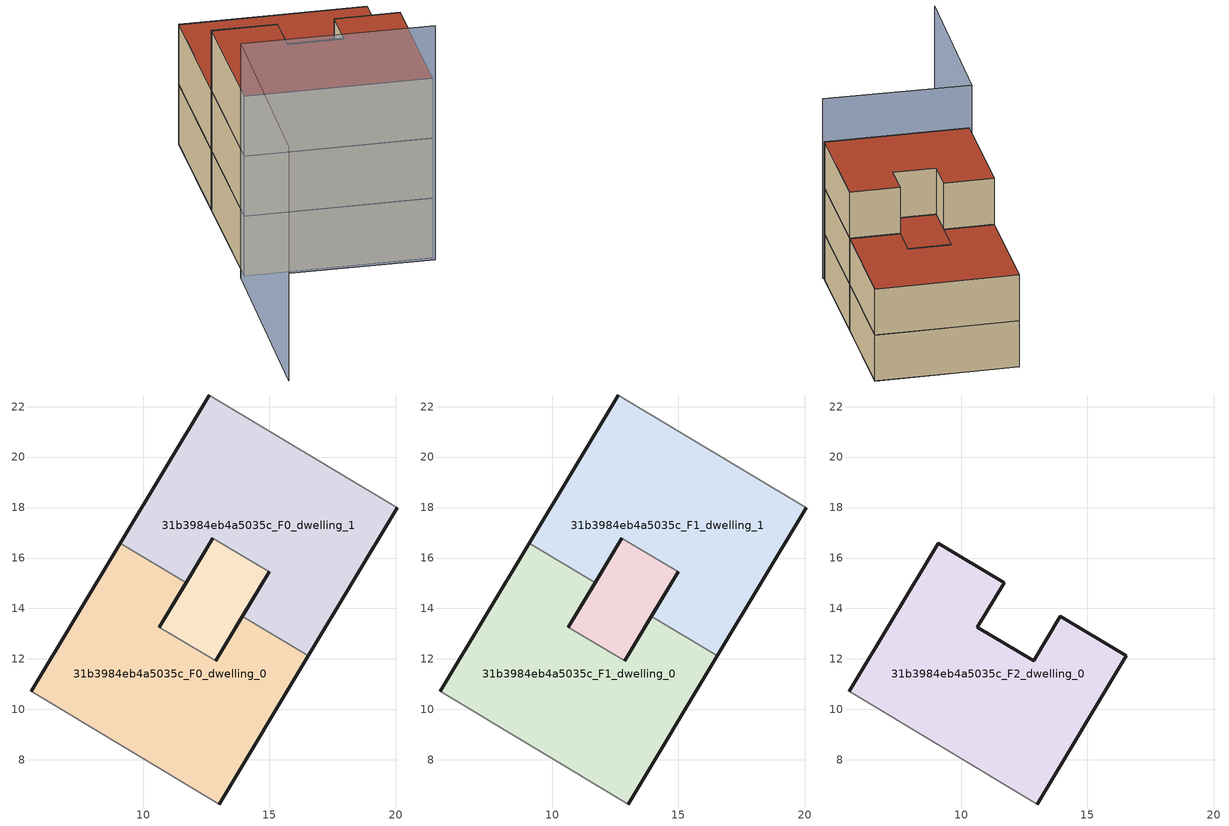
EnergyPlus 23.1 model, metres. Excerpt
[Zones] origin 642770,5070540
31b3984eb4a5035c_F0_dwelling_0
 floor ground (EU_floor_Construction): 13.01,6.25 16.53,12.13 13.93,13.69 12.87,11.92 10.64,13.26 11.7,15.03 9.1,16.59 5.57,10.71 z0
 wall outside (EU_wall_Construction): 5.57,10.71 9.1,16.59 / 11.7,15.03 10.64,13.26 / 12.87,11.92 13.93,13.69 / 16.53,12.13 13.01,6.25 z0:3
 wall to 31b3984eb4a5035c_F0_dwelling_1 (EU_wall_Construction): 9.1,16.59 11.7,15.03 / 13.93,13.69 16.53,12.13 z0:3
 wall to 31b3984eb4a5035c_F0_circulation (EU_wall_Construction): 10.64,13.26 12.87,11.92 z0:3
 wall adiabatic (EU_wall_Construction): 13.01,6.25 5.57,10.71 z0:3
31b3984eb4a5035c_F0_dwelling_1
 floor ground (EU_floor_Construction): 16.53,12.13 20.06,18 12.63,22.46 9.1,16.59 11.7,15.03 12.76,16.79 14.99,15.45 13.93,13.69 z0
 wall outside (EU_wall_Construction): 13.93,13.69 14.99,15.45 / 12.76,16.79 11.7,15.03 / 9.1,16.59 12.63,22.46 / 20.06,18 16.53,12.13 z0:3
 wall to 31b3984eb4a5035c_F0_circulation (EU_wall_Construction): 14.99,15.45 12.76,16.79 z0:3
 wall adiabatic (EU_wall_Construction): 12.63,22.46 20.06,18 z0:3
31b3984eb4a5035c_F0_circulation
 floor ground (EU_floor_Construction): 12.87,11.92 14.99,15.45 12.76,16.79 10.64,13.26 z0
 wall outside (EU_wall_Construction): 10.64,13.26 12.76,16.79 / 14.99,15.45 12.87,11.92 z0:3
31b3984eb4a5035c_F1_dwelling_0
 floor to 31b3984eb4a5035c_F0_dwelling_0 (EU_floor_Construction): 13.01,6.25 16.53,12.13 13.93,13.69 12.87,11.92 10.64,13.26 11.7,15.03 9.1,16.59 5.57,10.71 z3
 wall outside (EU_wall_Construction): 5.57,10.71 9.1,16.59 / 11.7,15.03 10.64,13.26 / 12.87,11.92 13.93,13.69 / 16.53,12.13 13.01,6.25 z3:6
 wall to 31b3984eb4a5035c_F1_dwelling_1 (EU_wall_Construction): 9.1,16.59 11.7,15.03 / 13.93,13.69 16.53,12.13 z3:6
 wall to 31b3984eb4a5035c_F1_circulation (EU_wall_Construction): 10.64,13.26 12.87,11.92 z3:6
 wall adiabatic (EU_wall_Construction): 13.01,6.25 5.57,10.71 z3:6
31b3984eb4a5035c_F1_dwelling_1
 floor to 31b3984eb4a5035c_F0_dwelling_1 (EU_floor_Construction): 16.53,12.13 20.06,18 12.63,22.46 9.1,16.59 11.7,15.03 12.76,16.79 14.99,15.45 13.93,13.69 z3
 wall outside (EU_wall_Construction): 13.93,13.69 14.99,15.45 / 12.76,16.79 11.7,15.03 / 9.1,16.59 12.63,22.46 / 20.06,18 16.53,12.13 z3:6
 wall to 31b3984eb4a5035c_F1_circulation (EU_wall_Construction): 14.99,15.45 12.76,16.79 z3:6
 wall adiabatic (EU_wall_Construction): 12.63,22.46 20.06,18 z3:6
 roof outside (EU_roof_Construction): 20.06,18 16.53,12.13 13.93,13.69 14.99,15.45 12.76,16.79 11.7,15.03 9.1,16.59 12.63,22.46 z6
31b3984eb4a5035c_F1_circulation
 floor to 31b3984eb4a5035c_F0_circulation (EU_floor_Construction): 12.87,11.92 14.99,15.45 12.76,16.79 10.64,13.26 z3
 wall outside (EU_wall_Construction): 10.64,13.26 12.76,16.79 / 14.99,15.45 12.87,11.92 z3:6
 roof outside (EU_roof_Construction): 14.99,15.45 12.87,11.92 10.64,13.26 12.76,16.79 z6
31b3984eb4a5035c_F2_dwelling_0
 floor to 31b3984eb4a5035c_F1_dwelling_0 (EU_floor_Construction): 13.01,6.25 16.53,12.13 13.93,13.69 12.87,11.92 10.64,13.26 11.7,15.03 9.1,16.59 5.57,10.71 z6
 wall outside (EU_wall_Construction): 5.57,10.71 9.1,16.59 11.7,15.03 10.64,13.26 12.87,11.92 13.93,13.69 16.53,12.13 13.01,6.25 z6:9
 wall adiabatic (EU_wall_Construction): 13.01,6.25 5.57,10.71 z6:9
 roof outside (EU_roof_Construction): 13.93,13.69 16.53,12.13 13.01,6.25 5.57,10.71 9.1,16.59 11.7,15.03 10.64,13.26 12.87,11.92 z9
shading: -0.24,1.62 5.37,10.73 / 5.37,10.73 12.96,6.05 z0:11.7
[Building]
EU S2 Campaign: North Axis=0; Terrain=City; Solar Distribution=FullExterior
[Site:Location]
Lyon-Bron: Latitude=45.75; Longitude=5; Time Zone=1; Elevation=198
[SizingPeriod:WeatherFileDays]
AnnualSizingPeriod: Begin Month=1; Begin Day of Month=1; End Month=12; End Day of Month=31; Day of Week for Start Day=Monday; Use Weather File Daylight Saving Period=No; Use Weather File Rain and Snow Indicators=No
[MATERIAL]
EU_InternalMass_Material: Roughness=MediumRough; Thickness=0.1; Conductivity=1; Density=1800; Specific Heat=900; Thermal Absorptance=0.9; Solar Absorptance=0.7; Visible Absorptance=0.7
[MATERIAL:NOMASS] Roughness=MediumRough; Thermal Absorptance=0.9; Solar Absorptance=0.7; Visible Absorptance=0.7
Name | Thermal Resistance
EU_wall_NoMass | 0.379507
EU_roof_NoMass | 0.466853
EU_floor_NoMass | 0.392157
[CONSTRUCTION]
EU_wall_Construction: EU_wall_NoMass
EU_roof_Construction: EU_roof_NoMass
EU_floor_Construction: EU_floor_NoMass
EU_InternalMass_Construction: EU_InternalMass_Material
[ZONE] Type=1; Multiplier=1; Ceiling Height=autocalculate; Floor Area=autocalculate; Part of Total Floor Area=Yes
Name | Volume
31b3984eb4a5035c_F0_dwelling_0; 31b3984eb4a5035c_F1_dwelling_0; 31b3984eb4a5035c_F2_dwelling_0 | 162.097
31b3984eb4a5035c_F0_dwelling_1; 31b3984eb4a5035c_F1_dwelling_1 | 162.1
31b3984eb4a5035c_F0_circulation; 31b3984eb4a5035c_F1_circulation | 32.0676
[INTERNALMASS] Construction=EU_InternalMass_Construction
Name | Zone or ZoneList | Surface Area
31b3984eb4a5035c_F0_dwelling_0_EU_InternalMass | 31b3984eb4a5035c_F0_dwelling_0 | 54.0301
31b3984eb4a5035c_F0_dwelling_1_EU_InternalMass | 31b3984eb4a5035c_F0_dwelling_1 | 54.0301
31b3984eb4a5035c_F1_dwelling_0_EU_InternalMass | 31b3984eb4a5035c_F1_dwelling_0 | 54.0301
31b3984eb4a5035c_F1_dwelling_1_EU_InternalMass | 31b3984eb4a5035c_F1_dwelling_1 | 54.0301
31b3984eb4a5035c_F2_dwelling_0_EU_InternalMass | 31b3984eb4a5035c_F2_dwelling_0 | 118.748
[OTHEREQUIPMENT] Fuel Type=Electricity; Design Level Calculation Method=Watts/Area; Power per Zone Floor Area=1; Fraction Latent=0; Fraction Radiant=0; Fraction Lost=0; Carbon Dioxide Generation Rate=0; EndUse Subcategory=EU_Step8_InternalGains
Name | Zone or ZoneList or Space or SpaceList | Schedule
EU_Step8_InternalGain_31b3984eb4a5035c_F0_dwelling_0_f000 | 31b3984eb4a5035c_F0_dwelling_0 | EU_Step8_GainSchedule_31b3984eb4a5035c_F0_dwelling_0_f000
EU_Step8_InternalGain_31b3984eb4a5035c_F0_dwelling_1_f000 | 31b3984eb4a5035c_F0_dwelling_1 | EU_Step8_GainSchedule_31b3984eb4a5035c_F0_dwelling_1_f000
EU_Step8_InternalGain_31b3984eb4a5035c_F1_dwelling_0_f000 | 31b3984eb4a5035c_F1_dwelling_0 | EU_Step8_GainSchedule_31b3984eb4a5035c_F1_dwelling_0_f000
EU_Step8_InternalGain_31b3984eb4a5035c_F1_dwelling_1_f000 | 31b3984eb4a5035c_F1_dwelling_1 | EU_Step8_GainSchedule_31b3984eb4a5035c_F1_dwelling_1_f000
EU_Step8_InternalGain_31b3984eb4a5035c_F2_dwelling_0_f000 | 31b3984eb4a5035c_F2_dwelling_0 | EU_Step8_GainSchedule_31b3984eb4a5035c_F2_dwelling_0_f000
[ZONEINFILTRATION:DESIGNFLOWRATE] Schedule=EU_AlwaysOn; Design Flow Rate Calculation Method=Flow/Area; Flow Rate per Floor Area=0.0005; Constant Term Coefficient=1; Temperature Term Coefficient=0; Velocity Term Coefficient=0; Velocity Squared Term Coefficient=0
Name | Zone or ZoneList or Space or SpaceList
EU_Circulation_Infiltration_31b3984eb4a5035c_F0_circulation | 31b3984eb4a5035c_F0_circulation
EU_Circulation_Infiltration_31b3984eb4a5035c_F1_circulation | 31b3984eb4a5035c_F1_circulation
[ZONEVENTILATION:DESIGNFLOWRATE] Schedule=EU_AlwaysOn; Design Flow Rate Calculation Method=AirChanges/Hour; Air Changes per Hour=0.51; Ventilation Type=Natural; Fan Pressure Rise=0; Fan Total Efficiency=1; Constant Term Coefficient=1; Temperature Term Coefficient=0; Velocity Term Coefficient=0; Velocity Squared Term Coefficient=0; Minimum Indoor Temperature=-100; Maximum Indoor Temperature=100; Delta Temperature=-100; Minimum Outdoor Temperature=-100; Maximum Outdoor Temperature=100; Maximum Wind Speed=40
Name | Zone or ZoneList or Space or SpaceList
EU_ConstantAir_31b3984eb4a5035c_F0_dwelling_0 | 31b3984eb4a5035c_F0_dwelling_0
EU_ConstantAir_31b3984eb4a5035c_F0_dwelling_1 | 31b3984eb4a5035c_F0_dwelling_1
EU_ConstantAir_31b3984eb4a5035c_F1_dwelling_0 | 31b3984eb4a5035c_F1_dwelling_0
EU_ConstantAir_31b3984eb4a5035c_F1_dwelling_1 | 31b3984eb4a5035c_F1_dwelling_1
EU_ConstantAir_31b3984eb4a5035c_F2_dwelling_0 | 31b3984eb4a5035c_F2_dwelling_0
[HVACTEMPLATE:THERMOSTAT] Constant Heating Setpoint=20; Constant Cooling Setpoint=50
EU_HeatOnly_31b3984eb4a5035c_F0_dwelling_0; EU_HeatOnly_31b3984eb4a5035c_F0_dwelling_1; EU_HeatOnly_31b3984eb4a5035c_F1_dwelling_0; EU_HeatOnly_31b3984eb4a5035c_F1_dwelling_1; EU_HeatOnly_31b3984eb4a5035c_F2_dwelling_0
[HVACTEMPLATE:ZONE:IDEALLOADSAIRSYSTEM] System Availability Schedule=EU_AlwaysOn; Maximum Heating Supply Air Temperature=50; Minimum Cooling Supply Air Temperature=13; Maximum Heating Supply Air Humidity Ratio=0.0156; Minimum Cooling Supply Air Humidity Ratio=0.0077; Heating Limit=NoLimit; Cooling Limit=NoLimit; Heating Availability Schedule=EU_AlwaysOn; Cooling Availability Schedule=EU_CoolingOff; Dehumidification Control Type=ConstantSensibleHeatRatio; Cooling Sensible Heat Ratio=0.7; Dehumidification Setpoint=60; Humidification Control Type=None; Humidification Setpoint=30; Outdoor Air Method=None; Outdoor Air Flow Rate per Person=0.00944; Outdoor Air Flow Rate per Zone Floor Area=0; Outdoor Air Flow Rate per Zone=0; Demand Controlled Ventilation Type=None; Outdoor Air Economizer Type=NoEconomizer; Heat Recovery Type=None; Sensible Heat Recovery Effectiveness=0.7; Latent Heat Recovery Effectiveness=0.65
Name | Template Thermostat
31b3984eb4a5035c_F0_dwelling_0 | EU_HeatOnly_31b3984eb4a5035c_F0_dwelling_0
31b3984eb4a5035c_F0_dwelling_1 | EU_HeatOnly_31b3984eb4a5035c_F0_dwelling_1
31b3984eb4a5035c_F1_dwelling_0 | EU_HeatOnly_31b3984eb4a5035c_F1_dwelling_0
31b3984eb4a5035c_F1_dwelling_1 | EU_HeatOnly_31b3984eb4a5035c_F1_dwelling_1
31b3984eb4a5035c_F2_dwelling_0 | EU_HeatOnly_31b3984eb4a5035c_F2_dwelling_0
[SIZING:ZONE] Zone Cooling Design Supply Air Temperature Input Method=SupplyAirTemperature; Zone Cooling Design Supply Air Temperature=13; Zone Heating Design Supply Air Temperature Input Method=SupplyAirTemperature; Zone Heating Design Supply Air Temperature=50; Zone Cooling Design Supply Air Humidity Ratio=0.008; Zone Heating Design Supply Air Humidity Ratio=0.008; Cooling Design Air Flow Method=DesignDay; Cooling Design Air Flow Rate=0; Cooling Minimum Air Flow per Zone Floor Area=0.000762; Cooling Minimum Air Flow=0; Cooling Minimum Air Flow Fraction=0.2; Heating Design Air Flow Method=DesignDay; Heating Design Air Flow Rate=0; Heating Maximum Air Flow per Zone Floor Area=0.002032; Heating Maximum Air Flow=0.141576; Heating Maximum Air Flow Fraction=0.3; Account for Dedicated Outdoor Air System=No; Dedicated Outdoor Air System Control Strategy=NeutralSupplyAir; Dedicated Outdoor Air Low Setpoint Temperature for Design=autosize; Dedicated Outdoor Air High Setpoint Temperature for Design=autosize; Zone Load Sizing Method=Sensible Load Only No Latent Load; Zone Latent Cooling Design Supply Air Humidity Ratio Input Method=HumidityRatioDifference; Zone Cooling Design Supply Air Humidity Ratio Difference=0.005; Zone Latent Heating Design Supply Air Humidity Ratio Input Method=HumidityRatioDifference; Zone Humidification Design Supply Air Humidity Ratio Difference=0.005
31b3984eb4a5035c_F0_dwelling_0; 31b3984eb4a5035c_F0_dwelling_1; 31b3984eb4a5035c_F1_dwelling_0; 31b3984eb4a5035c_F1_dwelling_1; 31b3984eb4a5035c_F2_dwelling_0
[SCHEDULE:CONSTANT]
Name | Hourly Value
EU_AlwaysOn | 1
EU_CoolingOff | 0
[SCHEDULE:FILE] Column Number=1; Rows to Skip at Top=0; Number of Hours of Data=8760; Column Separator=Comma; Interpolate to Timestep=No; Minutes per Item=60; Adjust Schedule for Daylight Savings=Yes
Name | File
EU_Step8_GainSchedule_31b3984eb4a5035c_F0_dwelling_0_f000 | ../../schedules/31b3984eb4a5035c/31b3984eb4a5035c_F0_dwelling_0_f000_gain.csv
EU_Step8_GainSchedule_31b3984eb4a5035c_F0_dwelling_1_f000 | ../../schedules/31b3984eb4a5035c/31b3984eb4a5035c_F0_dwelling_1_f000_gain.csv
EU_Step8_GainSchedule_31b3984eb4a5035c_F1_dwelling_0_f000 | ../../schedules/31b3984eb4a5035c/31b3984eb4a5035c_F1_dwelling_0_f000_gain.csv
EU_Step8_GainSchedule_31b3984eb4a5035c_F1_dwelling_1_f000 | ../../schedules/31b3984eb4a5035c/31b3984eb4a5035c_F1_dwelling_1_f000_gain.csv
EU_Step8_GainSchedule_31b3984eb4a5035c_F2_dwelling_0_f000 | ../../schedules/31b3984eb4a5035c/31b3984eb4a5035c_F2_dwelling_0_f000_gain.csv
